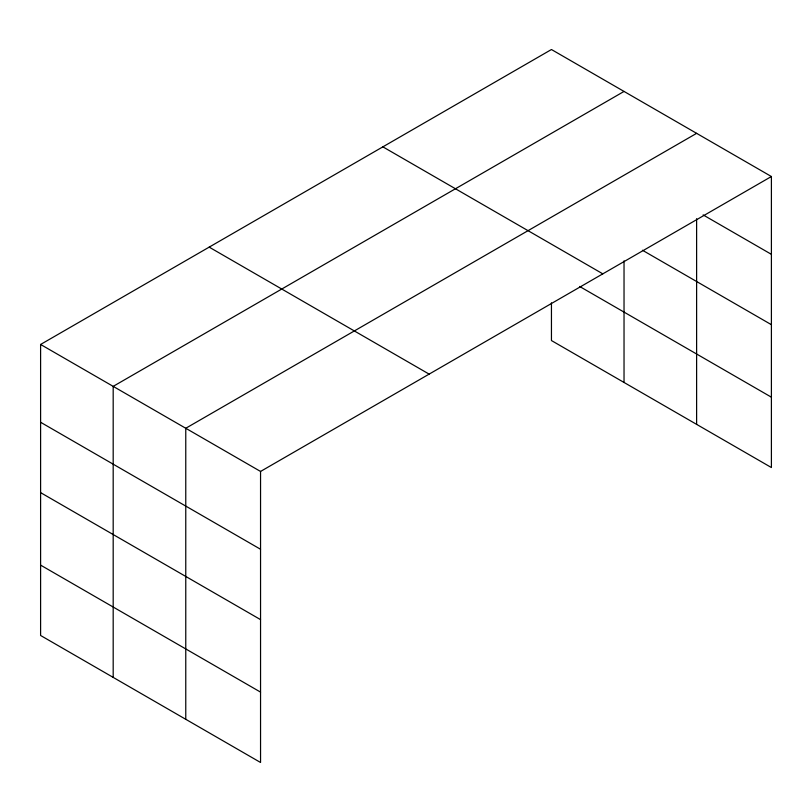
<?xml version="1.0" encoding="UTF-8"?>
<svg xmlns="http://www.w3.org/2000/svg" width="812" height="812" viewBox="0 0 812 812"><rect width="100%" height="100%" fill="white"/><g stroke="black" fill="none" stroke-linecap="round" stroke-linejoin="round"><path stroke-width="1.22" d="M40.6 344.461L260.55 471.447L260.55 762.478L40.6 635.481L40.6 344.461L551.449 49.522L771.4 176.519L771.4 467.539L551.449 340.553L551.449 302.856M624.032 91.431L113.183 386.37L113.183 677.391M696.615 133.341L185.765 428.269L185.765 719.3M260.55 471.447L771.4 176.519M703.121 214.906L771.4 254.329M642.444 250.238L771.4 324.688M382.868 146.85L602.819 273.847M579.616 286.453L771.4 397.18M209.181 247.132L429.132 374.119M40.6 422.27L260.55 549.267M40.6 492.63L260.55 619.627M40.6 565.122L260.55 692.118M696.615 218.692L696.615 424.361M624.032 260.855L624.032 382.462"/></g></svg>
